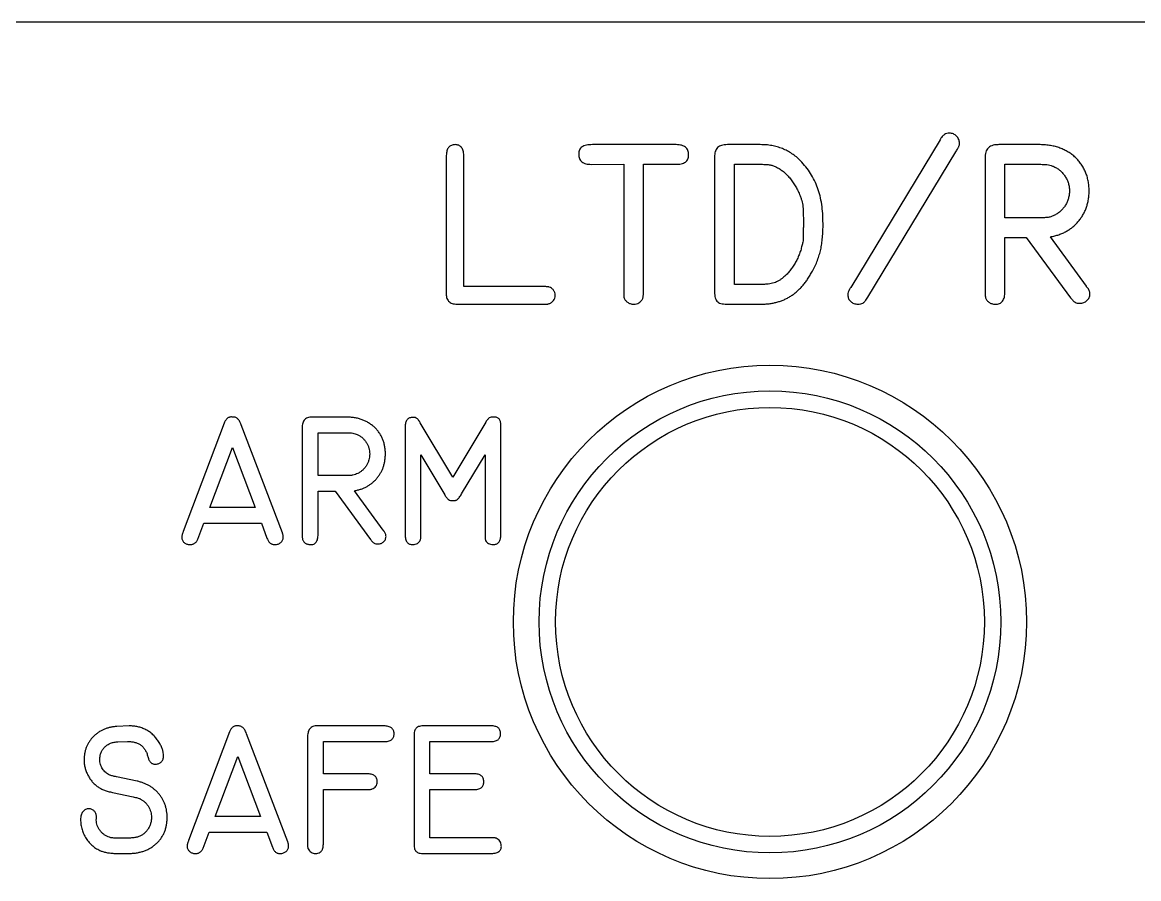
# Model space of a CAD drawing. Header units: inches. Extents: x 0.03 to 5.72, y 0.03 to 2.97.
# Drawn here: x 1.978 to 3.28, y 1.971 to 2.969 of the extents above; entities that cross this region are included whole.
import ezdxf

# ---------------------------------------------------------------- set-up
doc = ezdxf.new("R2010")
doc.units = ezdxf.units.IN
doc.header["$MEASUREMENT"] = 0

msp = doc.modelspace()

# ---------------------------------------------------------------- linework, layer by layer
at = {"color": 7, "linetype": 'Continuous', "lineweight": 25}
for p, q in [((5.2475, 2.9688), (0.5025, 2.9688)), ((2.7407, 2.8262), (2.6432, 2.8262)), ((2.8387, 2.8262), (2.8004, 2.8262)), ((3.0483, 2.832), (2.9441, 2.6597)), ((3.1651, 2.8262), (3.1179, 2.8262)), ((2.4726, 2.8137), (2.4726, 2.6541)), ((2.493, 2.6607), (2.493, 2.8137)), ((2.7855, 2.8117), (2.7855, 2.6572)), ((2.9642, 2.6483), (3.0667, 2.8178)), ((2.6417, 2.8032), (2.6795, 2.8033)), ((2.6795, 2.8033), (2.6795, 2.6559)), ((2.7024, 2.6545), (2.7024, 2.8033)), ((2.7024, 2.8033), (2.7399, 2.8033)), ((2.8085, 2.8033), (2.8396, 2.8033)), ((2.8085, 2.6633), (2.8085, 2.8033)), ((3.101, 2.8101), (3.101, 2.6565)), ((3.124, 2.8033), (3.166, 2.8033)), ((3.124, 2.7409), (3.124, 2.8033)), ((3.164, 2.7409), (3.124, 2.7409)), ((3.124, 2.6554), (3.124, 2.7179)), ((3.124, 2.7179), (3.1487, 2.7179)), ((3.1487, 2.7179), (3.2006, 2.6477)), ((3.2189, 2.6612), (3.1771, 2.7187)), ((2.5862, 2.6607), (2.493, 2.6607)), ((2.8393, 2.6633), (2.8085, 2.6633)), ((2.4854, 2.6403), (2.5843, 2.6403)), ((2.7999, 2.6403), (2.8393, 2.6403)), ((2.2137, 2.5017), (2.1659, 2.3753)), ((2.2816, 2.3737), (2.2334, 2.4997)), ((2.356, 2.5088), (2.3182, 2.5088)), ((2.4804, 2.4386), (2.4422, 2.5021)), ((2.5187, 2.5029), (2.4804, 2.4386)), ((2.3047, 2.4959), (2.3047, 2.3731)), ((2.3231, 2.4905), (2.3567, 2.4905)), ((2.3231, 2.4406), (2.3231, 2.4905)), ((2.4247, 2.4967), (2.4247, 2.3723)), ((2.5361, 2.3703), (2.5362, 2.4991)), ((2.197, 2.4033), (2.2233, 2.4731)), ((2.2233, 2.4731), (2.2497, 2.4033)), ((2.4431, 2.3718), (2.4431, 2.4646)), ((2.4431, 2.4646), (2.4708, 2.4181)), ((2.4905, 2.4192), (2.5178, 2.4646)), ((2.5178, 2.4646), (2.5178, 2.3714)), ((2.3551, 2.4406), (2.3231, 2.4406)), ((2.3231, 2.3722), (2.3231, 2.4222)), ((2.3231, 2.4222), (2.3429, 2.4222)), ((2.3429, 2.4222), (2.3844, 2.366)), ((2.399, 2.3768), (2.3656, 2.4229)), ((2.2497, 2.4033), (2.197, 2.4033)), ((2.1829, 2.3664), (2.19, 2.385)), ((2.19, 2.385), (2.2571, 2.385)), ((2.2571, 2.385), (2.2635, 2.3675)), ((2.103, 2.1488), (2.0886, 2.1481)), ((2.1043, 2.1488), (2.103, 2.1488)), ((2.3999, 2.1488), (2.324, 2.1488)), ((2.5245, 2.1488), (2.4472, 2.1488)), ((2.2199, 2.1417), (2.1721, 2.0153)), ((2.2878, 2.0137), (2.2396, 2.1397)), ((2.3109, 2.1364), (2.3109, 2.0122)), ((2.435, 2.1369), (2.435, 2.0123)), ((2.0898, 2.1303), (2.101, 2.1306)), ((2.101, 2.1306), (2.1021, 2.1306)), ((2.3293, 2.093), (2.3293, 2.1305)), ((2.3293, 2.1305), (2.3999, 2.1305)), ((2.4534, 2.093), (2.4534, 2.1305)), ((2.4534, 2.1305), (2.5236, 2.1305)), ((2.2032, 2.0433), (2.2295, 2.1131)), ((2.2295, 2.1131), (2.2559, 2.0433)), ((2.1121, 2.0845), (2.0879, 2.0894)), ((2.3795, 2.093), (2.3293, 2.093)), ((2.5048, 2.093), (2.4534, 2.093)), ((2.0835, 2.0712), (2.1075, 2.0661)), ((2.3293, 2.0122), (2.3293, 2.0746)), ((2.3293, 2.0746), (2.3789, 2.0746)), ((2.4534, 2.0185), (2.4534, 2.0746)), ((2.4534, 2.0746), (2.5039, 2.0746)), ((2.0647, 2.0411), (2.0647, 2.0429)), ((2.2559, 2.0433), (2.2032, 2.0433)), ((2.1022, 2.0181), (2.0888, 2.0181)), ((2.1891, 2.0064), (2.1962, 2.025)), ((2.1962, 2.025), (2.2633, 2.025)), ((2.2633, 2.025), (2.2698, 2.0075)), ((2.5247, 2.0185), (2.4534, 2.0185)), ((2.0886, 2.0001), (2.1031, 2.0001)), ((2.4468, 2.0001), (2.5236, 2.0001))]:
    msp.add_line(p, q, dxfattribs=at)
for radius in [0.2992, 0.2692, 0.25]:
    msp.add_circle((2.85, 2.27), radius, dxfattribs=at)
for points, knots in [([(3.0595, 2.8396), (3.0584, 2.8395), (3.0562, 2.8395), (3.0532, 2.8379), (3.0504, 2.8355), (3.049, 2.8332), (3.0483, 2.832)], [0, 0, 0, 0, 0.225105, 0.451103, 0.70237, 1, 1, 1, 1]), ([(3.0709, 2.8278), (3.0709, 2.8286), (3.0708, 2.8302), (3.0701, 2.8324), (3.069, 2.8344), (3.0676, 2.8362), (3.0658, 2.8376), (3.0639, 2.8387), (3.0617, 2.8394), (3.0602, 2.8395), (3.0595, 2.8396)], [0, 0, 0, 0, 0.132173, 0.255561, 0.37919, 0.505895, 0.630882, 0.752547, 0.874477, 1, 1, 1, 1]), ([(2.4828, 2.8262), (2.482, 2.8261), (2.4805, 2.8261), (2.4785, 2.8255), (2.4767, 2.8244), (2.4752, 2.8231), (2.4741, 2.8212), (2.4733, 2.8191), (2.4727, 2.8165), (2.4726, 2.8147), (2.4726, 2.8137)], [0, 0, 0, 0, 0.126924, 0.242718, 0.351139, 0.459469, 0.575157, 0.698742, 0.839735, 1, 1, 1, 1]), ([(2.493, 2.8137), (2.4929, 2.8147), (2.4928, 2.8165), (2.4923, 2.8191), (2.4915, 2.8213), (2.4904, 2.8232), (2.4889, 2.8245), (2.4871, 2.8255), (2.485, 2.8261), (2.4836, 2.8261), (2.4828, 2.8262)], [0, 0, 0, 0, 0.159106, 0.301148, 0.426235, 0.540226, 0.648063, 0.756801, 0.871454, 1, 1, 1, 1]), ([(2.6432, 2.8262), (2.6419, 2.8262), (2.6395, 2.8262), (2.6361, 2.8256), (2.6332, 2.8248), (2.6309, 2.8236), (2.629, 2.822), (2.6277, 2.8201), (2.627, 2.8177), (2.627, 2.816), (2.627, 2.8151)], [0, 0, 0, 0, 0.174047, 0.323777, 0.455577, 0.569309, 0.675346, 0.776885, 0.882429, 1, 1, 1, 1]), ([(2.7552, 2.8143), (2.7552, 2.8152), (2.7551, 2.817), (2.7543, 2.8195), (2.7532, 2.8216), (2.7515, 2.8233), (2.7494, 2.8246), (2.7469, 2.8255), (2.7439, 2.8261), (2.7418, 2.8261), (2.7407, 2.8262)], [0, 0, 0, 0, 0.130829, 0.247349, 0.357249, 0.465448, 0.577582, 0.702496, 0.841047, 1, 1, 1, 1]), ([(2.8004, 2.8262), (2.7992, 2.8262), (2.7969, 2.8261), (2.7937, 2.8255), (2.791, 2.8245), (2.7888, 2.8228), (2.7872, 2.8207), (2.7861, 2.8181), (2.7855, 2.8151), (2.7855, 2.8129), (2.7855, 2.8117)], [0, 0, 0, 0, 0.151334, 0.282226, 0.399665, 0.509459, 0.617605, 0.730437, 0.856419, 1, 1, 1, 1]), ([(2.8856, 2.8074), (2.884, 2.8089), (2.8809, 2.8119), (2.8757, 2.8157), (2.8702, 2.819), (2.8645, 2.8217), (2.8584, 2.8237), (2.8521, 2.8252), (2.8455, 2.8261), (2.841, 2.8261), (2.8387, 2.8262)], [0, 0, 0, 0, 0.127204, 0.250621, 0.372465, 0.493612, 0.615913, 0.73974, 0.867629, 1, 1, 1, 1]), ([(3.0667, 2.8178), (3.0672, 2.8185), (3.068, 2.8198), (3.069, 2.8216), (3.0698, 2.8231), (3.0704, 2.8245), (3.0709, 2.826), (3.0709, 2.8272), (3.0709, 2.8278)], [0, 0, 0, 0, 0.227803, 0.416425, 0.565577, 0.670502, 0.838612, 1, 1, 1, 1]), ([(3.1179, 2.8262), (3.1165, 2.8262), (3.1138, 2.8262), (3.1102, 2.8256), (3.1071, 2.8244), (3.1046, 2.8227), (3.1027, 2.8203), (3.1015, 2.8173), (3.1009, 2.8139), (3.1009, 2.8114), (3.101, 2.8101)], [0, 0, 0, 0, 0.15384, 0.286948, 0.403942, 0.512601, 0.619501, 0.731605, 0.857209, 1, 1, 1, 1]), ([(3.2222, 2.7726), (3.2221, 2.7746), (3.2219, 2.7784), (3.2211, 2.784), (3.2198, 2.7893), (3.218, 2.7943), (3.2158, 2.799), (3.2131, 2.8034), (3.2099, 2.8075), (3.2062, 2.8113), (3.2022, 2.8147), (3.1978, 2.8177), (3.1931, 2.8202), (3.1881, 2.8224), (3.1828, 2.824), (3.1772, 2.8252), (3.1712, 2.826), (3.1672, 2.8261), (3.1651, 2.8262)], [0, 0, 0, 0, 0.066973, 0.130798, 0.192516, 0.252737, 0.311919, 0.370508, 0.42962, 0.489933, 0.550435, 0.610788, 0.671641, 0.733202, 0.796041, 0.861499, 0.929372, 1, 1, 1, 1]), ([(2.627, 2.8151), (2.627, 2.8142), (2.6271, 2.8124), (2.6278, 2.81), (2.6289, 2.8078), (2.6307, 2.8062), (2.6328, 2.8048), (2.6354, 2.8039), (2.6384, 2.8033), (2.6406, 2.8033), (2.6417, 2.8032)], [0, 0, 0, 0, 0.129367, 0.244583, 0.353255, 0.461557, 0.575019, 0.700289, 0.84096, 1, 1, 1, 1]), ([(2.7399, 2.8033), (2.7411, 2.8033), (2.7433, 2.8033), (2.7465, 2.8038), (2.7492, 2.8046), (2.7514, 2.8058), (2.7532, 2.8074), (2.7544, 2.8094), (2.7551, 2.8117), (2.7552, 2.8134), (2.7552, 2.8143)], [0, 0, 0, 0, 0.168067, 0.313873, 0.443459, 0.557405, 0.664641, 0.767971, 0.878026, 1, 1, 1, 1]), ([(2.8396, 2.8033), (2.8406, 2.8033), (2.8426, 2.8033), (2.8453, 2.8031), (2.8478, 2.8029), (2.8507, 2.8026), (2.8541, 2.8017), (2.8565, 2.8005), (2.8578, 2.7999)], [0, 0, 0, 0, 0.165199, 0.311957, 0.443921, 0.559187, 0.775164, 1, 1, 1, 1]), ([(2.8578, 2.7999), (2.8592, 2.7992), (2.8619, 2.7977), (2.8658, 2.7948), (2.8695, 2.7913), (2.8731, 2.7874), (2.8765, 2.783), (2.8795, 2.7784), (2.8822, 2.7734), (2.8837, 2.7699), (2.8844, 2.7682)], [0, 0, 0, 0, 0.108815, 0.223046, 0.34223, 0.469524, 0.599834, 0.731986, 0.864687, 1, 1, 1, 1]), ([(2.9119, 2.7343), (2.9118, 2.7381), (2.9117, 2.7456), (2.9105, 2.7564), (2.9086, 2.7664), (2.9058, 2.7757), (2.9021, 2.7845), (2.8975, 2.7926), (2.8921, 2.8004), (2.8877, 2.805), (2.8856, 2.8074)], [0, 0, 0, 0, 0.144254, 0.280125, 0.407421, 0.528418, 0.6454, 0.762054, 0.879969, 1, 1, 1, 1]), ([(3.166, 2.8033), (3.1676, 2.8032), (3.1705, 2.8032), (3.1746, 2.8028), (3.178, 2.802), (3.18, 2.8011), (3.1811, 2.8006)], [0, 0, 0, 0, 0.314981, 0.565702, 0.782137, 1, 1, 1, 1]), ([(3.1811, 2.8006), (3.1824, 2.8), (3.185, 2.7986), (3.1886, 2.796), (3.1916, 2.7928), (3.1943, 2.7893), (3.1964, 2.7854), (3.1981, 2.7812), (3.199, 2.7769), (3.1992, 2.7739), (3.1992, 2.7724)], [0, 0, 0, 0, 0.1259037, 0.2496035, 0.3728358, 0.49813, 0.6240337, 0.7473554, 0.8720164, 1, 1, 1, 1]), ([(3.1771, 2.7187), (3.1788, 2.7191), (3.1821, 2.7198), (3.1868, 2.7212), (3.1914, 2.723), (3.1956, 2.7251), (3.1996, 2.7276), (3.2033, 2.7304), (3.2067, 2.7335), (3.2099, 2.737), (3.2127, 2.7407), (3.2152, 2.7446), (3.2173, 2.7488), (3.2191, 2.7532), (3.2204, 2.7578), (3.2214, 2.7625), (3.222, 2.7675), (3.2221, 2.7709), (3.2222, 2.7726)], [0, 0, 0, 0, 0.066714, 0.1316857, 0.1945685, 0.2562758, 0.316622, 0.377186, 0.4375873, 0.4987325, 0.559614, 0.6202422, 0.6810074, 0.7417384, 0.803735, 0.8672584, 0.9325155, 1, 1, 1, 1]), ([(2.8844, 2.7682), (2.8849, 2.767), (2.8859, 2.7646), (2.8871, 2.761), (2.8879, 2.7576), (2.8884, 2.7547), (2.8886, 2.7523), (2.8887, 2.7501), (2.8888, 2.7475), (2.8889, 2.7445), (2.8889, 2.7412), (2.889, 2.7374), (2.889, 2.7333), (2.8889, 2.7304), (2.8889, 2.7289)], [0, 0, 0, 0, 0.099127, 0.19298, 0.281431, 0.365528, 0.411289, 0.466072, 0.530971, 0.604942, 0.689021, 0.783229, 0.886548, 1, 1, 1, 1]), ([(3.1992, 2.7724), (3.1992, 2.7708), (3.199, 2.7679), (3.1981, 2.7635), (3.1967, 2.7594), (3.1946, 2.7555), (3.1921, 2.752), (3.1891, 2.7489), (3.1858, 2.7461), (3.1832, 2.7447), (3.1819, 2.744)], [0, 0, 0, 0, 0.129781, 0.254908, 0.378839, 0.503945, 0.629035, 0.750834, 0.874122, 1, 1, 1, 1]), ([(2.8995, 2.6787), (2.9006, 2.6808), (2.9028, 2.6849), (2.9054, 2.6913), (2.9076, 2.6976), (2.9093, 2.704), (2.9105, 2.7108), (2.9113, 2.718), (2.9118, 2.7259), (2.9119, 2.7314), (2.9119, 2.7343)], [0, 0, 0, 0, 0.122914, 0.242317, 0.358055, 0.47114, 0.588028, 0.715081, 0.852054, 1, 1, 1, 1]), ([(3.1819, 2.744), (3.1807, 2.7435), (3.1784, 2.7423), (3.1751, 2.7415), (3.1723, 2.7412), (3.1699, 2.741), (3.1671, 2.7409), (3.1651, 2.7409), (3.164, 2.7409)], [0, 0, 0, 0, 0.211545, 0.424762, 0.540077, 0.67459, 0.828575, 1, 1, 1, 1]), ([(2.8889, 2.7289), (2.8889, 2.7275), (2.8889, 2.7249), (2.8889, 2.7213), (2.8888, 2.7185), (2.8887, 2.7156), (2.8883, 2.7123), (2.8876, 2.7098), (2.8873, 2.7084)], [0, 0, 0, 0, 0.207549, 0.379853, 0.516969, 0.618955, 0.796735, 1, 1, 1, 1]), ([(2.8873, 2.7084), (2.8868, 2.7066), (2.8859, 2.703), (2.884, 2.6978), (2.8819, 2.6928), (2.8793, 2.688), (2.8765, 2.6834), (2.8733, 2.6793), (2.87, 2.6754), (2.8675, 2.6731), (2.8662, 2.672)], [0, 0, 0, 0, 0.131075, 0.26014, 0.387905, 0.515103, 0.639871, 0.761925, 0.881719, 1, 1, 1, 1]), ([(2.8393, 2.6403), (2.8409, 2.6404), (2.8442, 2.6404), (2.849, 2.6408), (2.8536, 2.6415), (2.858, 2.6426), (2.8623, 2.6438), (2.8664, 2.6455), (2.8704, 2.6474), (2.8742, 2.6496), (2.8779, 2.6521), (2.8813, 2.6549), (2.8847, 2.6581), (2.8879, 2.6616), (2.8911, 2.6654), (2.894, 2.6695), (2.8968, 2.674), (2.8986, 2.6771), (2.8995, 2.6787)], [0, 0, 0, 0, 0.065047, 0.1284, 0.190142, 0.250489, 0.309724, 0.368336, 0.425999, 0.483993, 0.542459, 0.601781, 0.662713, 0.725549, 0.790554, 0.857656, 0.927408, 1, 1, 1, 1]), ([(2.8662, 2.672), (2.8653, 2.6712), (2.8636, 2.6697), (2.8608, 2.6679), (2.8578, 2.6663), (2.8547, 2.6651), (2.8514, 2.6643), (2.8477, 2.6637), (2.8436, 2.6633), (2.8408, 2.6633), (2.8393, 2.6633)], [0, 0, 0, 0, 0.120601, 0.235977, 0.349246, 0.461121, 0.577541, 0.705856, 0.846933, 1, 1, 1, 1]), ([(2.5926, 2.6601), (2.5923, 2.6603), (2.5915, 2.6605), (2.5901, 2.6607), (2.5884, 2.6607), (2.587, 2.6607), (2.5862, 2.6607)], [0, 0, 0, 0, 0.187553, 0.376242, 0.625932, 1, 1, 1, 1]), ([(2.5996, 2.6507), (2.5995, 2.6517), (2.5993, 2.6538), (2.5977, 2.6567), (2.5955, 2.659), (2.5936, 2.6598), (2.5926, 2.6601)], [0, 0, 0, 0, 0.251389, 0.506278, 0.756676, 1, 1, 1, 1]), ([(2.6795, 2.6559), (2.6795, 2.6549), (2.6794, 2.6532), (2.6795, 2.6511), (2.6795, 2.6496), (2.6797, 2.6487), (2.6797, 2.6483)], [0, 0, 0, 0, 0.401467, 0.649783, 0.824414, 1, 1, 1, 1]), ([(2.7855, 2.6572), (2.7854, 2.6557), (2.7853, 2.653), (2.7857, 2.6493), (2.7866, 2.6462), (2.788, 2.6438), (2.7901, 2.6421), (2.7928, 2.641), (2.7961, 2.6404), (2.7985, 2.6404), (2.7999, 2.6403)], [0, 0, 0, 0, 0.167025, 0.308373, 0.424684, 0.522532, 0.61785, 0.724419, 0.850374, 1, 1, 1, 1]), ([(2.9425, 2.6572), (2.942, 2.6563), (2.941, 2.6544), (2.9408, 2.6524), (2.9408, 2.6513)], [0, 0, 0, 0, 0.502477, 1, 1, 1, 1]), ([(2.9435, 2.6589), (2.9433, 2.6585), (2.9429, 2.658), (2.9426, 2.6574), (2.9425, 2.6572)], [0, 0, 0, 0, 0.654489, 1, 1, 1, 1]), ([(2.9441, 2.6597), (2.944, 2.6596), (2.9438, 2.6594), (2.9436, 2.659), (2.9435, 2.6589)], [0, 0, 0, 0, 0.4346956, 1, 1, 1, 1]), ([(3.101, 2.6565), (3.101, 2.6554), (3.101, 2.6536), (3.101, 2.6514), (3.1011, 2.6499), (3.1012, 2.6491), (3.1013, 2.6488)], [0, 0, 0, 0, 0.428028, 0.697539, 0.863684, 1, 1, 1, 1]), ([(3.1126, 2.6403), (3.1135, 2.6403), (3.1152, 2.6403), (3.1176, 2.641), (3.1197, 2.6421), (3.1213, 2.6439), (3.1225, 2.6461), (3.1234, 2.6487), (3.1239, 2.6519), (3.1239, 2.6542), (3.124, 2.6554)], [0, 0, 0, 0, 0.124646, 0.23419, 0.339077, 0.444245, 0.558359, 0.685896, 0.832567, 1, 1, 1, 1]), ([(3.22, 2.6598), (3.2198, 2.6601), (3.2193, 2.6605), (3.219, 2.661), (3.2189, 2.6612)], [0, 0, 0, 0, 0.617839, 1, 1, 1, 1]), ([(3.223, 2.6523), (3.223, 2.653), (3.2229, 2.6543), (3.2224, 2.6562), (3.2214, 2.6581), (3.2205, 2.6592), (3.22, 2.6598)], [0, 0, 0, 0, 0.226314, 0.465329, 0.719634, 1, 1, 1, 1]), ([(2.4726, 2.6541), (2.4725, 2.653), (2.4724, 2.651), (2.4729, 2.6481), (2.4738, 2.6457), (2.4753, 2.6437), (2.4771, 2.6421), (2.4795, 2.6411), (2.4823, 2.6404), (2.4843, 2.6404), (2.4854, 2.6403)], [0, 0, 0, 0, 0.148439, 0.277754, 0.394678, 0.503287, 0.610856, 0.724856, 0.853841, 1, 1, 1, 1]), ([(2.5924, 2.6409), (2.5934, 2.6413), (2.5954, 2.6422), (2.5977, 2.6445), (2.5992, 2.6474), (2.5995, 2.6495), (2.5996, 2.6507)], [0, 0, 0, 0, 0.259647, 0.500227, 0.736166, 1, 1, 1, 1]), ([(2.6797, 2.6483), (2.6799, 2.6477), (2.6803, 2.6466), (2.6812, 2.6451), (2.6823, 2.6437), (2.6838, 2.6426), (2.6854, 2.6416), (2.6871, 2.6409), (2.689, 2.6404), (2.6903, 2.6404), (2.6909, 2.6403)], [0, 0, 0, 0, 0.120075, 0.238469, 0.3575, 0.484643, 0.612941, 0.740114, 0.867525, 1, 1, 1, 1]), ([(2.6909, 2.6403), (2.6921, 2.6404), (2.6942, 2.6406), (2.6972, 2.6418), (2.6997, 2.6437), (2.7007, 2.6454), (2.7013, 2.6463)], [0, 0, 0, 0, 0.271625, 0.513707, 0.751405, 1, 1, 1, 1]), ([(2.7013, 2.6463), (2.7015, 2.6468), (2.7019, 2.6477), (2.7023, 2.6494), (2.7024, 2.6517), (2.7024, 2.6534), (2.7024, 2.6545)], [0, 0, 0, 0, 0.1806883, 0.369676, 0.6224896, 1, 1, 1, 1]), ([(2.9408, 2.6513), (2.9408, 2.6505), (2.9409, 2.649), (2.9416, 2.6468), (2.9426, 2.6449), (2.9441, 2.6433), (2.9458, 2.642), (2.9478, 2.641), (2.9501, 2.6405), (2.9516, 2.6404), (2.9525, 2.6403)], [0, 0, 0, 0, 0.133155, 0.25746, 0.3761, 0.495439, 0.615787, 0.737324, 0.862578, 1, 1, 1, 1]), ([(2.9525, 2.6403), (2.9536, 2.6404), (2.9557, 2.6404), (2.9583, 2.6413), (2.9599, 2.6427), (2.9613, 2.6441), (2.9627, 2.6461), (2.9637, 2.6475), (2.9642, 2.6483)], [0, 0, 0, 0, 0.2287111, 0.4201077, 0.5232252, 0.6541942, 0.8130975, 1, 1, 1, 1]), ([(3.1013, 2.6488), (3.1014, 2.6481), (3.1017, 2.6469), (3.1026, 2.6453), (3.1037, 2.6438), (3.1052, 2.6426), (3.1068, 2.6416), (3.1086, 2.6409), (3.1106, 2.6404), (3.1119, 2.6404), (3.1126, 2.6403)], [0, 0, 0, 0, 0.123486, 0.242589, 0.362825, 0.484354, 0.610953, 0.735309, 0.865134, 1, 1, 1, 1]), ([(3.2006, 2.6477), (3.2011, 2.6471), (3.2019, 2.646), (3.2032, 2.6445), (3.2044, 2.6434), (3.206, 2.6422), (3.2083, 2.6414), (3.2103, 2.6413), (3.2113, 2.6413)], [0, 0, 0, 0, 0.167856, 0.314748, 0.444139, 0.555043, 0.763862, 1, 1, 1, 1]), ([(3.2113, 2.6413), (3.2121, 2.6414), (3.2137, 2.6415), (3.2159, 2.642), (3.2179, 2.643), (3.2197, 2.6444), (3.2211, 2.646), (3.2222, 2.6479), (3.2229, 2.6501), (3.223, 2.6516), (3.223, 2.6523)], [0, 0, 0, 0, 0.1357253, 0.2612903, 0.3841016, 0.5061058, 0.628917, 0.7478512, 0.870992, 1, 1, 1, 1]), ([(2.5843, 2.6403), (2.585, 2.6403), (2.5863, 2.6403), (2.588, 2.6404), (2.5893, 2.6403), (2.5904, 2.6404), (2.5914, 2.6405), (2.5921, 2.6408), (2.5924, 2.6409)], [0, 0, 0, 0, 0.2667698, 0.4752603, 0.6341102, 0.7384736, 0.8837943, 1, 1, 1, 1]), ([(2.2229, 2.5088), (2.2224, 2.5088), (2.2214, 2.5089), (2.2199, 2.5086), (2.2186, 2.5081), (2.2174, 2.5073), (2.2163, 2.5063), (2.2153, 2.505), (2.2144, 2.5035), (2.214, 2.5023), (2.2137, 2.5017)], [0, 0, 0, 0, 0.1216, 0.234761, 0.346222, 0.458938, 0.577979, 0.706875, 0.847112, 1, 1, 1, 1]), ([(2.2334, 2.4997), (2.233, 2.5006), (2.2324, 2.5021), (2.2314, 2.5042), (2.2303, 2.5058), (2.2291, 2.507), (2.2278, 2.5079), (2.2263, 2.5085), (2.2247, 2.5088), (2.2235, 2.5088), (2.2229, 2.5088)], [0, 0, 0, 0, 0.1782, 0.330029, 0.459111, 0.5663, 0.664595, 0.76729, 0.87824, 1, 1, 1, 1]), ([(2.3182, 2.5088), (2.3171, 2.5088), (2.315, 2.5088), (2.312, 2.5083), (2.3096, 2.5074), (2.3075, 2.506), (2.3061, 2.5041), (2.3051, 2.5017), (2.3046, 2.4989), (2.3047, 2.497), (2.3047, 2.4959)], [0, 0, 0, 0, 0.15384, 0.286948, 0.403942, 0.512601, 0.619501, 0.731605, 0.857209, 1, 1, 1, 1]), ([(2.4017, 2.466), (2.4016, 2.4675), (2.4014, 2.4706), (2.4008, 2.475), (2.3998, 2.4793), (2.3983, 2.4833), (2.3966, 2.487), (2.3944, 2.4906), (2.3918, 2.4938), (2.3889, 2.4969), (2.3856, 2.4996), (2.3821, 2.502), (2.3784, 2.5041), (2.3744, 2.5057), (2.3701, 2.5071), (2.3656, 2.508), (2.3609, 2.5086), (2.3577, 2.5087), (2.356, 2.5088)], [0, 0, 0, 0, 0.066973, 0.130798, 0.192516, 0.252737, 0.311919, 0.370508, 0.42962, 0.489933, 0.550435, 0.610788, 0.671641, 0.733202, 0.796041, 0.861499, 0.929372, 1, 1, 1, 1]), ([(2.4341, 2.5083), (2.4333, 2.5083), (2.4319, 2.5083), (2.4299, 2.5078), (2.4282, 2.5069), (2.4268, 2.5056), (2.4258, 2.5039), (2.4251, 2.5018), (2.4247, 2.4994), (2.4247, 2.4976), (2.4247, 2.4967)], [0, 0, 0, 0, 0.1313625, 0.2477039, 0.3541671, 0.4601843, 0.572987, 0.6980106, 0.8387766, 1, 1, 1, 1]), ([(2.4422, 2.5021), (2.4419, 2.5027), (2.4412, 2.5037), (2.4403, 2.5051), (2.4394, 2.5062), (2.4382, 2.5073), (2.4364, 2.5082), (2.4349, 2.5083), (2.4341, 2.5083)], [0, 0, 0, 0, 0.180134, 0.33639, 0.467656, 0.579524, 0.780795, 1, 1, 1, 1]), ([(2.5275, 2.5088), (2.5266, 2.5088), (2.525, 2.5088), (2.523, 2.5079), (2.5217, 2.5069), (2.5207, 2.5058), (2.5197, 2.5045), (2.519, 2.5035), (2.5187, 2.5029)], [0, 0, 0, 0, 0.233282, 0.442763, 0.55123, 0.677088, 0.828103, 1, 1, 1, 1]), ([(2.5362, 2.4991), (2.5361, 2.4999), (2.5361, 2.5014), (2.5358, 2.5034), (2.5352, 2.5052), (2.5342, 2.5066), (2.533, 2.5077), (2.5314, 2.5084), (2.5296, 2.5088), (2.5282, 2.5088), (2.5275, 2.5088)], [0, 0, 0, 0, 0.155255, 0.291579, 0.412642, 0.523484, 0.629654, 0.738626, 0.861022, 1, 1, 1, 1]), ([(2.3567, 2.4905), (2.358, 2.4904), (2.3603, 2.4904), (2.3635, 2.4901), (2.3663, 2.4894), (2.3679, 2.4887), (2.3687, 2.4884)], [0, 0, 0, 0, 0.314981, 0.565702, 0.782137, 1, 1, 1, 1]), ([(2.3687, 2.4884), (2.3698, 2.4878), (2.3719, 2.4868), (2.3748, 2.4846), (2.3772, 2.4821), (2.3794, 2.4793), (2.3811, 2.4761), (2.3824, 2.4728), (2.3831, 2.4693), (2.3832, 2.4669), (2.3833, 2.4657)], [0, 0, 0, 0, 0.125904, 0.249604, 0.372836, 0.49813, 0.624034, 0.747355, 0.872016, 1, 1, 1, 1]), ([(2.3656, 2.4229), (2.3669, 2.4231), (2.3696, 2.4237), (2.3734, 2.4248), (2.377, 2.4263), (2.3804, 2.4279), (2.3836, 2.43), (2.3865, 2.4322), (2.3893, 2.4347), (2.3918, 2.4374), (2.3941, 2.4404), (2.3961, 2.4436), (2.3978, 2.4469), (2.3992, 2.4504), (2.4002, 2.4541), (2.401, 2.4579), (2.4015, 2.4619), (2.4016, 2.4646), (2.4017, 2.466)], [0, 0, 0, 0, 0.066714, 0.131686, 0.194568, 0.256276, 0.316622, 0.377186, 0.437587, 0.498732, 0.559614, 0.620242, 0.681007, 0.741738, 0.803735, 0.867258, 0.932516, 1, 1, 1, 1]), ([(2.3833, 2.4657), (2.3832, 2.4645), (2.3831, 2.4621), (2.3824, 2.4587), (2.3812, 2.4554), (2.3796, 2.4523), (2.3776, 2.4494), (2.3752, 2.447), (2.3725, 2.4447), (2.3705, 2.4436), (2.3694, 2.4431)], [0, 0, 0, 0, 0.129781, 0.254908, 0.378839, 0.503945, 0.629035, 0.750834, 0.874122, 1, 1, 1, 1]), ([(2.3694, 2.4431), (2.3685, 2.4426), (2.3666, 2.4417), (2.364, 2.4411), (2.3618, 2.4408), (2.3598, 2.4406), (2.3575, 2.4405), (2.3559, 2.4405), (2.3551, 2.4406)], [0, 0, 0, 0, 0.211545, 0.424762, 0.540077, 0.67459, 0.828575, 1, 1, 1, 1]), ([(2.4708, 2.4181), (2.4712, 2.4174), (2.4719, 2.4162), (2.473, 2.4147), (2.4741, 2.4135), (2.4754, 2.4123), (2.4775, 2.4114), (2.4793, 2.4114), (2.4802, 2.4114)], [0, 0, 0, 0, 0.180712, 0.334806, 0.465176, 0.571568, 0.77288, 1, 1, 1, 1]), ([(2.4802, 2.4114), (2.4807, 2.4114), (2.4817, 2.4114), (2.4832, 2.4116), (2.4844, 2.412), (2.4856, 2.4127), (2.4867, 2.4137), (2.4878, 2.4152), (2.4892, 2.417), (2.49, 2.4184), (2.4905, 2.4192)], [0, 0, 0, 0, 0.11479, 0.216829, 0.313114, 0.402301, 0.506757, 0.63991, 0.804363, 1, 1, 1, 1]), ([(2.1659, 2.3753), (2.1657, 2.3748), (2.1654, 2.3739), (2.1649, 2.3728), (2.1647, 2.3718), (2.1644, 2.3709), (2.1641, 2.3698), (2.1641, 2.369), (2.1641, 2.3686)], [0, 0, 0, 0, 0.220157, 0.39487, 0.541435, 0.649468, 0.826608, 1, 1, 1, 1]), ([(2.2825, 2.3686), (2.2825, 2.369), (2.2824, 2.3699), (2.2823, 2.3712), (2.282, 2.3725), (2.2817, 2.3733), (2.2816, 2.3737)], [0, 0, 0, 0, 0.2259974, 0.4914178, 0.7662558, 1, 1, 1, 1]), ([(2.3047, 2.3731), (2.3047, 2.3722), (2.3047, 2.3707), (2.3047, 2.3689), (2.3047, 2.3678), (2.3049, 2.3671), (2.3049, 2.3669)], [0, 0, 0, 0, 0.428028, 0.697539, 0.863684, 1, 1, 1, 1]), ([(2.314, 2.3601), (2.3147, 2.3601), (2.3161, 2.3601), (2.318, 2.3606), (2.3196, 2.3615), (2.3209, 2.3629), (2.3219, 2.3647), (2.3227, 2.3668), (2.323, 2.3694), (2.323, 2.3712), (2.3231, 2.3722)], [0, 0, 0, 0, 0.1246465, 0.2341896, 0.3390774, 0.4442448, 0.5583593, 0.6858958, 0.8325669, 1, 1, 1, 1]), ([(2.3929, 2.3609), (2.3936, 2.3609), (2.3948, 2.361), (2.3966, 2.3615), (2.3982, 2.3623), (2.3996, 2.3634), (2.4008, 2.3647), (2.4016, 2.3662), (2.4022, 2.3679), (2.4023, 2.3691), (2.4023, 2.3697)], [0, 0, 0, 0, 0.135725, 0.26129, 0.384102, 0.506106, 0.628917, 0.747851, 0.870992, 1, 1, 1, 1]), ([(2.3999, 2.3757), (2.3997, 2.3759), (2.3994, 2.3763), (2.3991, 2.3767), (2.399, 2.3768)], [0, 0, 0, 0, 0.617839, 1, 1, 1, 1]), ([(2.4023, 2.3697), (2.4023, 2.3702), (2.4023, 2.3713), (2.4018, 2.3728), (2.401, 2.3743), (2.4003, 2.3752), (2.3999, 2.3757)], [0, 0, 0, 0, 0.226314, 0.465329, 0.719634, 1, 1, 1, 1]), ([(2.4247, 2.3723), (2.4247, 2.3713), (2.4247, 2.3694), (2.4251, 2.3669), (2.4258, 2.3647), (2.4268, 2.3629), (2.4281, 2.3616), (2.4297, 2.3607), (2.4316, 2.3601), (2.4329, 2.3601), (2.4337, 2.3601)], [0, 0, 0, 0, 0.17066, 0.317377, 0.446715, 0.559937, 0.663798, 0.767108, 0.877172, 1, 1, 1, 1]), ([(2.4422, 2.3651), (2.4423, 2.3655), (2.4426, 2.3664), (2.4429, 2.3678), (2.4431, 2.3696), (2.4431, 2.371), (2.4431, 2.3718)], [0, 0, 0, 0, 0.195455, 0.39503, 0.648136, 1, 1, 1, 1]), ([(2.5178, 2.3714), (2.5178, 2.3705), (2.5178, 2.3691), (2.5179, 2.3672), (2.5181, 2.3658), (2.5183, 2.365), (2.5184, 2.3647)], [0, 0, 0, 0, 0.376872, 0.644344, 0.837041, 1, 1, 1, 1]), ([(2.5271, 2.3601), (2.5278, 2.3602), (2.5291, 2.3602), (2.5309, 2.3607), (2.5324, 2.3615), (2.5338, 2.3627), (2.5347, 2.3642), (2.5355, 2.3659), (2.536, 2.368), (2.5361, 2.3695), (2.5361, 2.3703)], [0, 0, 0, 0, 0.132576, 0.252169, 0.363846, 0.475345, 0.587061, 0.708262, 0.846159, 1, 1, 1, 1]), ([(2.1641, 2.3686), (2.1641, 2.368), (2.1642, 2.3668), (2.1648, 2.3652), (2.1657, 2.3637), (2.1669, 2.3624), (2.1684, 2.3614), (2.17, 2.3607), (2.1718, 2.3602), (2.1731, 2.3602), (2.1737, 2.3601)], [0, 0, 0, 0, 0.127988, 0.249904, 0.36818, 0.490097, 0.615322, 0.739205, 0.865718, 1, 1, 1, 1]), ([(2.1737, 2.3601), (2.1742, 2.3601), (2.1752, 2.3601), (2.1767, 2.3604), (2.178, 2.3609), (2.1792, 2.3616), (2.1803, 2.3625), (2.1813, 2.3636), (2.1822, 2.3649), (2.1826, 2.3659), (2.1829, 2.3664)], [0, 0, 0, 0, 0.130338, 0.252182, 0.370626, 0.488416, 0.604093, 0.72711, 0.858039, 1, 1, 1, 1]), ([(2.2635, 2.3675), (2.2638, 2.3669), (2.2643, 2.3657), (2.2652, 2.3642), (2.2662, 2.3628), (2.2673, 2.3618), (2.2686, 2.3609), (2.2699, 2.3604), (2.2714, 2.3601), (2.2724, 2.3601), (2.2729, 2.3601)], [0, 0, 0, 0, 0.155712, 0.294933, 0.423708, 0.54252, 0.656478, 0.767676, 0.879718, 1, 1, 1, 1]), ([(2.2729, 2.3601), (2.2735, 2.3602), (2.2748, 2.3602), (2.2766, 2.3607), (2.2782, 2.3615), (2.2797, 2.3625), (2.2809, 2.3638), (2.2818, 2.3652), (2.2824, 2.3669), (2.2825, 2.368), (2.2825, 2.3686)], [0, 0, 0, 0, 0.134406, 0.263812, 0.388741, 0.514081, 0.63611, 0.756416, 0.874147, 1, 1, 1, 1]), ([(2.3049, 2.3669), (2.305, 2.3664), (2.3053, 2.3654), (2.306, 2.3641), (2.3069, 2.3629), (2.308, 2.3619), (2.3093, 2.3611), (2.3108, 2.3606), (2.3124, 2.3602), (2.3134, 2.3602), (2.314, 2.3601)], [0, 0, 0, 0, 0.123486, 0.242589, 0.362825, 0.484354, 0.610953, 0.735309, 0.865134, 1, 1, 1, 1]), ([(2.3844, 2.366), (2.3848, 2.3655), (2.3854, 2.3646), (2.3864, 2.3635), (2.3874, 2.3626), (2.3887, 2.3616), (2.3905, 2.361), (2.3921, 2.3609), (2.3929, 2.3609)], [0, 0, 0, 0, 0.167856, 0.314748, 0.444139, 0.555043, 0.763862, 1, 1, 1, 1]), ([(2.4337, 2.3601), (2.4346, 2.3602), (2.4364, 2.3604), (2.4389, 2.3614), (2.441, 2.363), (2.4418, 2.3644), (2.4422, 2.3651)], [0, 0, 0, 0, 0.267711, 0.527757, 0.774207, 1, 1, 1, 1]), ([(2.5184, 2.3647), (2.5189, 2.364), (2.5198, 2.3627), (2.5218, 2.3613), (2.5243, 2.3604), (2.5261, 2.3602), (2.5271, 2.3601)], [0, 0, 0, 0, 0.231012, 0.460822, 0.711885, 1, 1, 1, 1]), ([(2.0886, 2.1481), (2.0872, 2.148), (2.0845, 2.1478), (2.0806, 2.147), (2.0769, 2.1461), (2.0733, 2.1448), (2.07, 2.1431), (2.0668, 2.1412), (2.0639, 2.139), (2.0611, 2.1365), (2.0586, 2.1337), (2.0565, 2.1308), (2.0546, 2.1276), (2.053, 2.1243), (2.0519, 2.1209), (2.0509, 2.1172), (2.0504, 2.1134), (2.0503, 2.1108), (2.0502, 2.1095)], [0, 0, 0, 0, 0.068381, 0.134233, 0.198524, 0.260693, 0.321999, 0.383071, 0.443897, 0.505669, 0.56708, 0.627587, 0.687368, 0.747729, 0.80835, 0.870166, 0.934001, 1, 1, 1, 1]), ([(2.1378, 2.1294), (2.1369, 2.1309), (2.135, 2.1339), (2.1316, 2.1377), (2.1277, 2.1411), (2.1235, 2.1438), (2.119, 2.146), (2.1142, 2.1476), (2.1093, 2.1486), (2.106, 2.1487), (2.1043, 2.1488)], [0, 0, 0, 0, 0.131003, 0.257622, 0.382066, 0.507094, 0.631272, 0.753387, 0.87528, 1, 1, 1, 1]), ([(2.2291, 2.1488), (2.2286, 2.1488), (2.2276, 2.1489), (2.2262, 2.1486), (2.2248, 2.1481), (2.2236, 2.1473), (2.2225, 2.1463), (2.2215, 2.145), (2.2206, 2.1435), (2.2202, 2.1423), (2.2199, 2.1417)], [0, 0, 0, 0, 0.1216, 0.234761, 0.346222, 0.458938, 0.577979, 0.706875, 0.847112, 1, 1, 1, 1]), ([(2.2396, 2.1397), (2.2393, 2.1406), (2.2386, 2.1421), (2.2376, 2.1442), (2.2365, 2.1458), (2.2353, 2.147), (2.234, 2.1479), (2.2325, 2.1485), (2.2309, 2.1488), (2.2297, 2.1488), (2.2291, 2.1488)], [0, 0, 0, 0, 0.1782, 0.330029, 0.459111, 0.5663, 0.664595, 0.76729, 0.87824, 1, 1, 1, 1]), ([(2.324, 2.1488), (2.323, 2.1489), (2.3211, 2.149), (2.3183, 2.1485), (2.316, 2.1477), (2.3141, 2.1463), (2.3126, 2.1445), (2.3116, 2.1422), (2.311, 2.1394), (2.3109, 2.1374), (2.3109, 2.1364)], [0, 0, 0, 0, 0.1459234, 0.2740149, 0.386439, 0.493493, 0.6030264, 0.7189925, 0.8503013, 1, 1, 1, 1]), ([(2.4117, 2.1396), (2.4117, 2.1403), (2.4116, 2.1417), (2.411, 2.1436), (2.41, 2.1452), (2.4087, 2.1465), (2.407, 2.1475), (2.4049, 2.1482), (2.4025, 2.1487), (2.4008, 2.1488), (2.3999, 2.1488)], [0, 0, 0, 0, 0.124723, 0.238759, 0.348369, 0.45629, 0.57015, 0.695658, 0.839338, 1, 1, 1, 1]), ([(2.4472, 2.1488), (2.4461, 2.1488), (2.4442, 2.1488), (2.4415, 2.1484), (2.4392, 2.1476), (2.4375, 2.1464), (2.4362, 2.1447), (2.4354, 2.1425), (2.435, 2.1398), (2.435, 2.1379), (2.435, 2.1369)], [0, 0, 0, 0, 0.158509, 0.290837, 0.404817, 0.504314, 0.603454, 0.715941, 0.846957, 1, 1, 1, 1]), ([(2.5358, 2.1397), (2.5358, 2.1405), (2.5358, 2.1418), (2.5353, 2.1437), (2.5344, 2.1454), (2.5331, 2.1467), (2.5315, 2.1477), (2.5294, 2.1483), (2.5271, 2.1488), (2.5254, 2.1488), (2.5245, 2.1488)], [0, 0, 0, 0, 0.129754, 0.244204, 0.352358, 0.457624, 0.571353, 0.69607, 0.837509, 1, 1, 1, 1]), ([(2.3999, 2.1305), (2.4008, 2.1305), (2.4025, 2.1305), (2.4049, 2.1309), (2.407, 2.1316), (2.4087, 2.1326), (2.4101, 2.134), (2.411, 2.1356), (2.4116, 2.1375), (2.4117, 2.1389), (2.4117, 2.1396)], [0, 0, 0, 0, 0.160822, 0.303607, 0.430121, 0.544897, 0.652145, 0.759141, 0.872467, 1, 1, 1, 1]), ([(2.5236, 2.1305), (2.5245, 2.1305), (2.5264, 2.1304), (2.5289, 2.1309), (2.5311, 2.1316), (2.5329, 2.1326), (2.5343, 2.1339), (2.5352, 2.1356), (2.5358, 2.1376), (2.5358, 2.139), (2.5358, 2.1397)], [0, 0, 0, 0, 0.1654754, 0.3098713, 0.4369092, 0.5515287, 0.6561244, 0.7616721, 0.8737916, 1, 1, 1, 1]), ([(2.0686, 2.1099), (2.0687, 2.1113), (2.0688, 2.114), (2.07, 2.1179), (2.0718, 2.1215), (2.0745, 2.1244), (2.0776, 2.1269), (2.0812, 2.1287), (2.0854, 2.13), (2.0883, 2.1302), (2.0898, 2.1303)], [0, 0, 0, 0, 0.129699, 0.250963, 0.369076, 0.488549, 0.609183, 0.731673, 0.861054, 1, 1, 1, 1]), ([(2.1021, 2.1306), (2.1036, 2.1305), (2.1064, 2.1304), (2.1104, 2.1295), (2.114, 2.128), (2.1172, 2.126), (2.1198, 2.1233), (2.1221, 2.12), (2.1238, 2.1162), (2.1245, 2.1133), (2.1249, 2.1119)], [0, 0, 0, 0, 0.136644, 0.262932, 0.380987, 0.495106, 0.610496, 0.730734, 0.859322, 1, 1, 1, 1]), ([(2.143, 2.1139), (2.1429, 2.1151), (2.1427, 2.1176), (2.1416, 2.1215), (2.1401, 2.1255), (2.1386, 2.1281), (2.1378, 2.1294)], [0, 0, 0, 0, 0.214499, 0.459554, 0.724968, 1, 1, 1, 1]), ([(2.0502, 2.1095), (2.0503, 2.1079), (2.0504, 2.1047), (2.0513, 2.1001), (2.0527, 2.0956), (2.0546, 2.0913), (2.057, 2.0873), (2.0598, 2.0836), (2.0629, 2.0804), (2.0654, 2.0786), (2.0666, 2.0777)], [0, 0, 0, 0, 0.127451, 0.254033, 0.379918, 0.507431, 0.633941, 0.756921, 0.878241, 1, 1, 1, 1]), ([(2.0801, 2.0914), (2.0793, 2.0919), (2.0776, 2.0927), (2.0754, 2.0944), (2.0734, 2.0964), (2.0717, 2.0987), (2.0703, 2.1012), (2.0694, 2.104), (2.0687, 2.1069), (2.0686, 2.1089), (2.0686, 2.1099)], [0, 0, 0, 0, 0.121612, 0.242447, 0.362945, 0.488851, 0.614853, 0.740468, 0.867254, 1, 1, 1, 1]), ([(2.1249, 2.1119), (2.1251, 2.1112), (2.1255, 2.11), (2.1262, 2.1084), (2.1272, 2.1071), (2.1282, 2.106), (2.1294, 2.1051), (2.1308, 2.1045), (2.1323, 2.1042), (2.1333, 2.1042), (2.1338, 2.1043)], [0, 0, 0, 0, 0.154021, 0.293256, 0.417897, 0.536847, 0.646879, 0.75929, 0.876961, 1, 1, 1, 1]), ([(2.1338, 2.1043), (2.1345, 2.1043), (2.1357, 2.1044), (2.1375, 2.1049), (2.1391, 2.1058), (2.1405, 2.1069), (2.1416, 2.1084), (2.1424, 2.11), (2.1429, 2.1119), (2.1429, 2.1132), (2.143, 2.1139)], [0, 0, 0, 0, 0.13088, 0.253124, 0.37161, 0.491676, 0.612369, 0.734709, 0.86264, 1, 1, 1, 1]), ([(2.0879, 2.0894), (2.0871, 2.0896), (2.0856, 2.0899), (2.0835, 2.0904), (2.0817, 2.0909), (2.0806, 2.0913), (2.0801, 2.0914)], [0, 0, 0, 0, 0.3029188, 0.5692513, 0.8017776, 1, 1, 1, 1]), ([(2.1472, 2.042), (2.1471, 2.0433), (2.1471, 2.0459), (2.1466, 2.0497), (2.1458, 2.0534), (2.1448, 2.0569), (2.1434, 2.0603), (2.1418, 2.0635), (2.1398, 2.0666), (2.1376, 2.0695), (2.1352, 2.0722), (2.1325, 2.0747), (2.1296, 2.077), (2.1265, 2.079), (2.1232, 2.0807), (2.1197, 2.0822), (2.116, 2.0835), (2.1134, 2.0841), (2.1121, 2.0845)], [0, 0, 0, 0, 0.065995, 0.130262, 0.192676, 0.254053, 0.314151, 0.374557, 0.435265, 0.49621, 0.557413, 0.618187, 0.679031, 0.740776, 0.803132, 0.866769, 0.932378, 1, 1, 1, 1]), ([(2.3921, 2.0837), (2.392, 2.0844), (2.392, 2.0858), (2.3915, 2.0878), (2.3905, 2.0895), (2.3891, 2.0908), (2.3872, 2.0919), (2.385, 2.0925), (2.3824, 2.093), (2.3805, 2.093), (2.3795, 2.093)], [0, 0, 0, 0, 0.1246782, 0.2354383, 0.340623, 0.4465014, 0.5588224, 0.6877477, 0.8339528, 1, 1, 1, 1]), ([(2.3862, 2.0753), (2.3871, 2.0756), (2.3887, 2.0764), (2.3906, 2.0783), (2.3918, 2.0808), (2.392, 2.0827), (2.3921, 2.0837)], [0, 0, 0, 0, 0.254544, 0.491372, 0.730048, 1, 1, 1, 1]), ([(2.5039, 2.0746), (2.5049, 2.0746), (2.5068, 2.0746), (2.5093, 2.075), (2.5115, 2.0756), (2.5133, 2.0766), (2.5147, 2.078), (2.5157, 2.0796), (2.5162, 2.0815), (2.5162, 2.0829), (2.5162, 2.0837)], [0, 0, 0, 0, 0.168511, 0.315053, 0.442072, 0.555361, 0.660409, 0.76483, 0.875171, 1, 1, 1, 1]), ([(2.5162, 2.0837), (2.5162, 2.0844), (2.5162, 2.0858), (2.5156, 2.0878), (2.5147, 2.0895), (2.5134, 2.0908), (2.5118, 2.0918), (2.5097, 2.0925), (2.5074, 2.093), (2.5057, 2.093), (2.5048, 2.093)], [0, 0, 0, 0, 0.131762, 0.248301, 0.356631, 0.464506, 0.57666, 0.700281, 0.839761, 1, 1, 1, 1]), ([(2.0666, 2.0777), (2.0677, 2.077), (2.07, 2.0755), (2.074, 2.0738), (2.0785, 2.0723), (2.0818, 2.0716), (2.0835, 2.0712)], [0, 0, 0, 0, 0.216027, 0.452166, 0.713427, 1, 1, 1, 1]), ([(2.3789, 2.0746), (2.3798, 2.0746), (2.3814, 2.0746), (2.3835, 2.0747), (2.385, 2.0749), (2.3859, 2.0751), (2.3862, 2.0753)], [0, 0, 0, 0, 0.377536, 0.644293, 0.838072, 1, 1, 1, 1]), ([(2.1075, 2.0661), (2.1084, 2.0659), (2.11, 2.0656), (2.1123, 2.065), (2.1142, 2.0644), (2.1154, 2.0639), (2.1159, 2.0636)], [0, 0, 0, 0, 0.302411, 0.568123, 0.800631, 1, 1, 1, 1]), ([(2.1159, 2.0636), (2.1169, 2.0631), (2.1187, 2.062), (2.1212, 2.06), (2.1234, 2.0576), (2.1253, 2.0549), (2.1268, 2.0519), (2.128, 2.0488), (2.1287, 2.0455), (2.1288, 2.0433), (2.1288, 2.0422)], [0, 0, 0, 0, 0.12257, 0.244174, 0.366966, 0.493233, 0.620313, 0.746003, 0.871694, 1, 1, 1, 1]), ([(2.056, 2.0523), (2.0553, 2.0522), (2.0539, 2.0521), (2.0519, 2.0514), (2.0502, 2.0503), (2.0487, 2.0488), (2.0476, 2.0469), (2.0467, 2.0447), (2.0462, 2.0422), (2.0461, 2.0405), (2.0461, 2.0395)], [0, 0, 0, 0, 0.1189093, 0.2326063, 0.3427592, 0.4591397, 0.5812346, 0.7104329, 0.8475937, 1, 1, 1, 1]), ([(2.0647, 2.0429), (2.0646, 2.0435), (2.0645, 2.0448), (2.0641, 2.0466), (2.0633, 2.0482), (2.0622, 2.0496), (2.0609, 2.0507), (2.0595, 2.0516), (2.0578, 2.0521), (2.0566, 2.0522), (2.056, 2.0523)], [0, 0, 0, 0, 0.138166, 0.267374, 0.391592, 0.514994, 0.635999, 0.752353, 0.874042, 1, 1, 1, 1]), ([(2.0461, 2.0395), (2.0462, 2.0376), (2.0464, 2.0337), (2.0477, 2.028), (2.0498, 2.0226), (2.0526, 2.0176), (2.0561, 2.0129), (2.0602, 2.0089), (2.0648, 2.0055), (2.0683, 2.0039), (2.07, 2.003)], [0, 0, 0, 0, 0.127253, 0.252347, 0.376096, 0.502812, 0.62837, 0.751743, 0.874653, 1, 1, 1, 1]), ([(2.0645, 2.0391), (2.0645, 2.0393), (2.0645, 2.04), (2.0646, 2.0406), (2.0647, 2.0411)], [0, 0, 0, 0, 0.337311, 1, 1, 1, 1]), ([(2.0797, 2.019), (2.0787, 2.0194), (2.0766, 2.0201), (2.0737, 2.0219), (2.0712, 2.0241), (2.0689, 2.0267), (2.067, 2.0296), (2.0656, 2.0327), (2.0647, 2.0358), (2.0646, 2.038), (2.0645, 2.0391)], [0, 0, 0, 0, 0.123948, 0.246904, 0.372712, 0.502718, 0.632605, 0.757367, 0.878576, 1, 1, 1, 1]), ([(2.1031, 2.0001), (2.1047, 2.0002), (2.1079, 2.0003), (2.1124, 2.001), (2.1168, 2.0019), (2.1208, 2.0032), (2.1247, 2.0049), (2.1283, 2.0068), (2.1317, 2.0092), (2.1348, 2.0119), (2.1377, 2.0148), (2.1402, 2.018), (2.1423, 2.0215), (2.144, 2.0251), (2.1454, 2.029), (2.1463, 2.0331), (2.147, 2.0375), (2.1471, 2.0405), (2.1472, 2.042)], [0, 0, 0, 0, 0.070174, 0.1378, 0.202503, 0.265936, 0.327039, 0.387659, 0.447782, 0.508464, 0.568977, 0.627924, 0.687027, 0.746353, 0.806335, 0.868473, 0.932872, 1, 1, 1, 1]), ([(2.1288, 2.0422), (2.1288, 2.0408), (2.1286, 2.0381), (2.1276, 2.0343), (2.1261, 2.0306), (2.1239, 2.0273), (2.1214, 2.0243), (2.1184, 2.0219), (2.1151, 2.0201), (2.1127, 2.0193), (2.1115, 2.019)], [0, 0, 0, 0, 0.131369, 0.258837, 0.384038, 0.511975, 0.637825, 0.758189, 0.87814, 1, 1, 1, 1]), ([(2.0888, 2.0181), (2.0879, 2.0181), (2.0862, 2.0181), (2.0837, 2.0182), (2.0816, 2.0185), (2.0803, 2.0188), (2.0797, 2.019)], [0, 0, 0, 0, 0.3046897, 0.5682597, 0.8018294, 1, 1, 1, 1]), ([(2.1115, 2.019), (2.1108, 2.0189), (2.1093, 2.0186), (2.1069, 2.0184), (2.1044, 2.0181), (2.1029, 2.0181), (2.1022, 2.0181)], [0, 0, 0, 0, 0.2126819, 0.4930906, 0.7762511, 1, 1, 1, 1]), ([(2.5307, 2.0178), (2.5303, 2.018), (2.5297, 2.0182), (2.5284, 2.0184), (2.5267, 2.0185), (2.5254, 2.0185), (2.5247, 2.0185)], [0, 0, 0, 0, 0.1851142, 0.3671247, 0.6151231, 1, 1, 1, 1]), ([(2.5367, 2.0092), (2.5366, 2.0102), (2.5364, 2.0121), (2.5352, 2.0146), (2.5333, 2.0166), (2.5316, 2.0174), (2.5307, 2.0178)], [0, 0, 0, 0, 0.269511, 0.509617, 0.744319, 1, 1, 1, 1]), ([(2.1721, 2.0153), (2.1719, 2.0148), (2.1716, 2.0139), (2.1711, 2.0128), (2.1709, 2.0118), (2.1706, 2.0109), (2.1703, 2.0098), (2.1703, 2.009), (2.1703, 2.0086)], [0, 0, 0, 0, 0.220157, 0.39487, 0.541435, 0.649468, 0.826608, 1, 1, 1, 1]), ([(2.1703, 2.0086), (2.1704, 2.008), (2.1705, 2.0068), (2.171, 2.0052), (2.172, 2.0037), (2.1732, 2.0024), (2.1746, 2.0014), (2.1762, 2.0007), (2.178, 2.0002), (2.1793, 2.0002), (2.1799, 2.0001)], [0, 0, 0, 0, 0.127988, 0.249904, 0.36818, 0.490097, 0.615322, 0.739205, 0.865718, 1, 1, 1, 1]), ([(2.1799, 2.0001), (2.1804, 2.0001), (2.1814, 2.0001), (2.1829, 2.0004), (2.1842, 2.0009), (2.1854, 2.0016), (2.1865, 2.0025), (2.1875, 2.0036), (2.1884, 2.0049), (2.1888, 2.0059), (2.1891, 2.0064)], [0, 0, 0, 0, 0.130338, 0.252182, 0.370626, 0.488416, 0.604093, 0.72711, 0.858039, 1, 1, 1, 1]), ([(2.2698, 2.0075), (2.27, 2.0069), (2.2705, 2.0057), (2.2714, 2.0042), (2.2724, 2.0028), (2.2735, 2.0018), (2.2748, 2.0009), (2.2761, 2.0004), (2.2776, 2.0001), (2.2786, 2.0001), (2.2791, 2.0001)], [0, 0, 0, 0, 0.155712, 0.294933, 0.423708, 0.54252, 0.656478, 0.767676, 0.879718, 1, 1, 1, 1]), ([(2.2791, 2.0001), (2.2797, 2.0002), (2.281, 2.0002), (2.2828, 2.0007), (2.2844, 2.0015), (2.2859, 2.0025), (2.2871, 2.0038), (2.288, 2.0052), (2.2886, 2.0069), (2.2887, 2.008), (2.2887, 2.0086)], [0, 0, 0, 0, 0.134406, 0.263812, 0.388741, 0.514081, 0.63611, 0.756416, 0.874147, 1, 1, 1, 1]), ([(2.2887, 2.0086), (2.2887, 2.009), (2.2887, 2.0099), (2.2885, 2.0112), (2.2882, 2.0125), (2.2879, 2.0133), (2.2878, 2.0137)], [0, 0, 0, 0, 0.2259974, 0.4914178, 0.7662558, 1, 1, 1, 1]), ([(2.3109, 2.0122), (2.3109, 2.0113), (2.3109, 2.0098), (2.3109, 2.008), (2.3111, 2.0066), (2.3114, 2.0058), (2.3116, 2.0054)], [0, 0, 0, 0, 0.383777, 0.632586, 0.813059, 1, 1, 1, 1]), ([(2.3116, 2.0054), (2.312, 2.0046), (2.3129, 2.0031), (2.3149, 2.0015), (2.3173, 2.0004), (2.3191, 2.0002), (2.3201, 2.0001)], [0, 0, 0, 0, 0.250903, 0.48689, 0.729329, 1, 1, 1, 1]), ([(2.3201, 2.0001), (2.321, 2.0002), (2.3229, 2.0004), (2.3252, 2.0014), (2.3266, 2.0026), (2.3275, 2.0035), (2.3282, 2.0048), (2.3284, 2.0056), (2.3286, 2.006)], [0, 0, 0, 0, 0.260653, 0.512239, 0.635801, 0.756856, 0.8762, 1, 1, 1, 1]), ([(2.3286, 2.006), (2.3287, 2.0064), (2.329, 2.0071), (2.3292, 2.0084), (2.3292, 2.0101), (2.3293, 2.0114), (2.3293, 2.0122)], [0, 0, 0, 0, 0.188152, 0.36832, 0.619021, 1, 1, 1, 1]), ([(2.435, 2.0123), (2.435, 2.0112), (2.4349, 2.0093), (2.4353, 2.0065), (2.436, 2.0043), (2.4372, 2.0025), (2.439, 2.0013), (2.4411, 2.0005), (2.4438, 2.0001), (2.4457, 2.0001), (2.4468, 2.0001)], [0, 0, 0, 0, 0.158944, 0.291446, 0.404705, 0.504515, 0.603966, 0.715313, 0.846477, 1, 1, 1, 1]), ([(2.5236, 2.0001), (2.5246, 2.0001), (2.5266, 2.0001), (2.5294, 2.0005), (2.5317, 2.0012), (2.5337, 2.0022), (2.5352, 2.0035), (2.5362, 2.0051), (2.5368, 2.0071), (2.5368, 2.0084), (2.5367, 2.0092)], [0, 0, 0, 0, 0.17315, 0.32387, 0.453868, 0.569336, 0.672569, 0.774373, 0.880492, 1, 1, 1, 1]), ([(2.07, 2.003), (2.0714, 2.0026), (2.0743, 2.0017), (2.0789, 2.0008), (2.0837, 2.0002), (2.087, 2.0002), (2.0886, 2.0001)], [0, 0, 0, 0, 0.229679, 0.479398, 0.739657, 1, 1, 1, 1])]:
    msp.add_open_spline(points, degree=3, knots=knots, dxfattribs=at)

doc.saveas('drawing.dxf')
